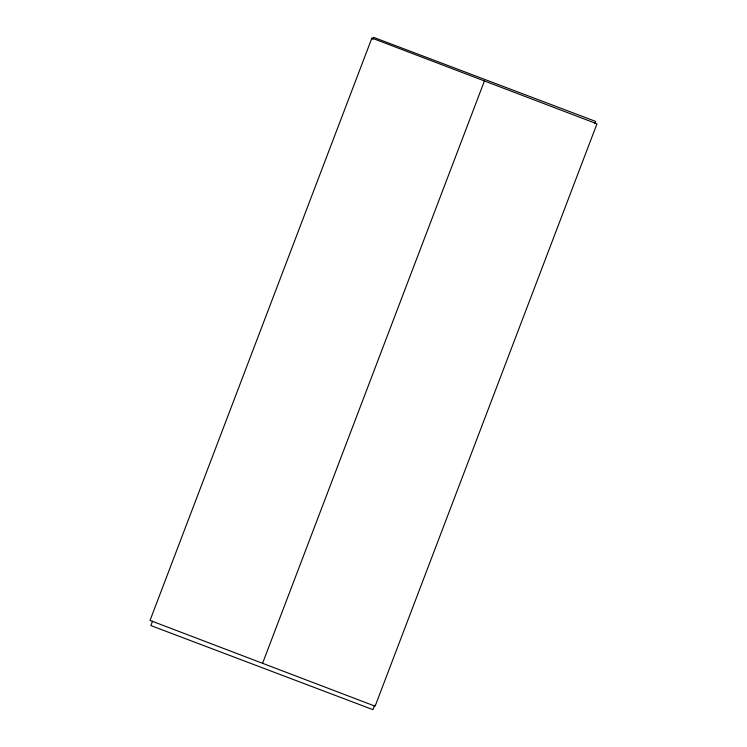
<?xml version="1.0" encoding="UTF-8"?>
<svg xmlns="http://www.w3.org/2000/svg" width="747" height="747" viewBox="0 0 747 747"><rect width="100%" height="100%" fill="white"/><g stroke="black" fill="none" stroke-linecap="round" stroke-linejoin="round"><path stroke-width="1.12" d="M152.537 621.215L150.885 625.584L372.94 709.65L374.592 705.28M372.762 39.535L373.593 37.35L595.639 121.416L594.817 123.6M262.57 663.299L484.429 80.956M371.885 38.078L150.026 620.421L375.115 706.186L596.974 123.834L371.885 38.078"/></g></svg>
